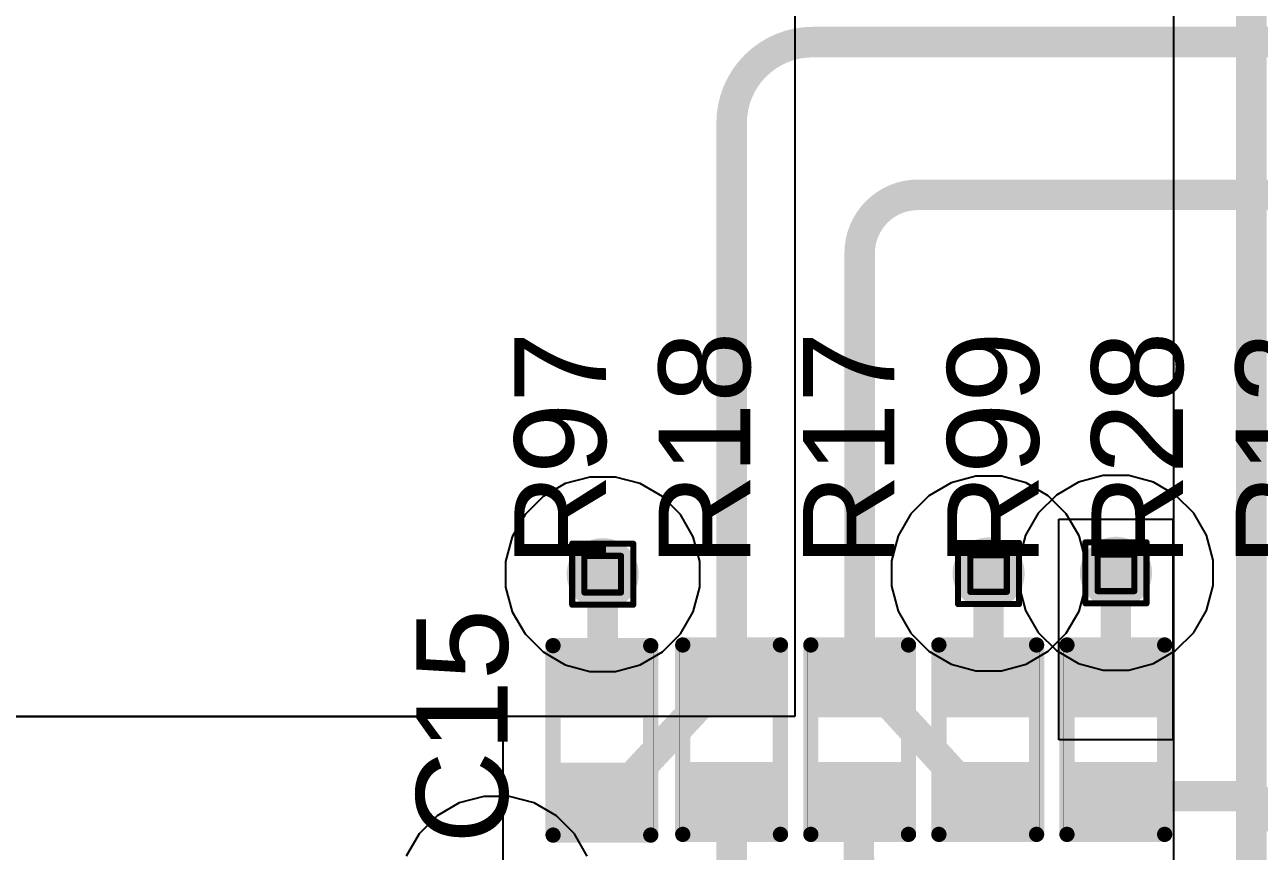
# Model space of a CAD drawing. Header units: inches. Extents: x -5 to 230, y -4 to 159.
# Drawn here: x 17.09 to 27.36, y 46.38 to 53.25 of the extents above; entities that cross this region are included whole.
import ezdxf

# ---------------------------------------------------------------- set-up
doc = ezdxf.new("R2010")
doc.units = ezdxf.units.IN
for name, color, linetype in [('Bottom Layer', 5, 'Continuous'), ('Drill Drawing', 1, 'Continuous'), ('Layer 1', 16, 'Continuous'), ('Layer 2', 76, 'Continuous'), ('Top Layer', 1, 'Continuous'), ('Top Overlay', 2, 'Continuous'), ('Top Paste', 8, 'Continuous'), ('Top Solder', 216, 'Continuous'), ('Via Holes', 16, 'Continuous')]:
    doc.layers.add(name, color=color, linetype=linetype)
doc.styles.add('Arial', font='', dxfattribs={"height": 0.2})
doc.styles.get('Arial').set_extended_font_data('Arial')

# ---------------------------------------------------------------- blocks, each defined once
blk = doc.blocks.new('R___0402_81')
at = {"layer": 'Top Layer'}
for points in [[(-0.6985, -0.3175), (-0.6985, 0.3175), (-0.2412999999999999, 0.3175), (-0.2413, -0.3175)], [(0.2412999999999999, -0.3175), (0.2413, 0.3175), (0.6985, 0.3175), (0.6985, -0.3175)]]:
    blk.add_hatch(color=1, dxfattribs=at).paths.add_polyline_path(points)
at = {"layer": 'Top Paste'}
for points in [[(-0.6985, -0.3175), (-0.6985, 0.3175), (-0.2412999999999999, 0.3175), (-0.2413, -0.3175)], [(0.2412999999999999, -0.3175), (0.2413, 0.3175), (0.6985, 0.3175), (0.6985, -0.3175)]]:
    blk.add_hatch(color=8, dxfattribs=at).paths.add_polyline_path(points)
at = {"layer": 'Top Solder'}
for points in [[(-0.75350116, -0.37250116), (-0.75350116, 0.37250116), (-0.1862988399999999, 0.37250116), (-0.18629884, -0.37250116)], [(0.1862988399999999, -0.37250116), (0.18629884, 0.37250116), (0.75350116, 0.37250116), (0.75350116, -0.37250116)]]:
    blk.add_hatch(color=216, dxfattribs=at).paths.add_polyline_path(points)
at = {"layer": 'Top Overlay'}
for points, const_width in [([(-0.7874, 0.4064), (0.7874, 0.4064)], 0.127), ([(-0.7874, 0.4064), (-0.7874, -0.4064)], 0.127), ([(0.7874, 0.4064), (0.7874, -0.4064)], 0.127), ([(-0.7874, -0.4064), (0.7874, -0.4064)], 0.127), ([(-0.8128, -0.4318), (0.8128, -0.4318)], 0.0032258)]:
    blk.add_lwpolyline(points, dxfattribs=dict(at, const_width=const_width))
for points, const_width in [([(-0.8191499999999999, 0.4064, 1), (-0.7556499999999999, 0.4064, 1)], 0.0635), ([(-0.8191499999999999, 0.4064, 1), (-0.7556499999999999, 0.4064, 1)], 0.0635), ([(0.7556499999999999, 0.4064, 1), (0.8191499999999999, 0.4064, 1)], 0.0635), ([(0.7556499999999999, 0.4064, 1), (0.8191499999999999, 0.4064, 1)], 0.0635), ([(-0.8191499999999999, -0.4064, 1), (-0.7556499999999999, -0.4064, 1)], 0.0635), ([(-0.8191499999999999, -0.4064, 1), (-0.7556499999999999, -0.4064, 1)], 0.0635), ([(0.7556499999999999, -0.4064, 1), (0.8191499999999999, -0.4064, 1)], 0.0635), ([(0.7556499999999999, -0.4064, 1), (0.8191499999999999, -0.4064, 1)], 0.0635), ([(-0.81360518, -0.4318, 1), (-0.8119948199999999, -0.4318, 1)], 0.0016129), ([(0.8119948199999999, -0.4318, 1), (0.81360518, -0.4318, 1)], 0.0016129)]:
    blk.add_lwpolyline(points, format="xyb", close=True, dxfattribs=dict(at, const_width=const_width))
blk = doc.blocks.new('R___0402_83')
at = {"layer": 'Top Layer'}
for points in [[(-0.6985, -0.3175), (-0.6985, 0.3175), (-0.2412999999999999, 0.3175), (-0.2413, -0.3175)], [(0.2412999999999999, -0.3175), (0.2413, 0.3175), (0.6985, 0.3175), (0.6985, -0.3175)]]:
    blk.add_hatch(color=1, dxfattribs=at).paths.add_polyline_path(points)
at = {"layer": 'Top Paste'}
for points in [[(-0.6985, -0.3175), (-0.6985, 0.3175), (-0.2412999999999999, 0.3175), (-0.2413, -0.3175)], [(0.2412999999999999, -0.3175), (0.2413, 0.3175), (0.6985, 0.3175), (0.6985, -0.3175)]]:
    blk.add_hatch(color=8, dxfattribs=at).paths.add_polyline_path(points)
at = {"layer": 'Top Solder'}
for points in [[(-0.75350116, -0.37250116), (-0.75350116, 0.37250116), (-0.1862988399999999, 0.37250116), (-0.18629884, -0.37250116)], [(0.1862988399999999, -0.37250116), (0.18629884, 0.37250116), (0.75350116, 0.37250116), (0.75350116, -0.37250116)]]:
    blk.add_hatch(color=216, dxfattribs=at).paths.add_polyline_path(points)
at = {"layer": 'Top Overlay'}
for points, const_width in [([(-0.7874, 0.4064), (0.7874, 0.4064)], 0.127), ([(-0.7874, 0.4064), (-0.7874, -0.4064)], 0.127), ([(0.7874, 0.4064), (0.7874, -0.4064)], 0.127), ([(-0.7874, -0.4064), (0.7874, -0.4064)], 0.127), ([(-0.8128, -0.4318), (0.8128, -0.4318)], 0.0032258)]:
    blk.add_lwpolyline(points, dxfattribs=dict(at, const_width=const_width))
for points, const_width in [([(-0.8191499999999999, 0.4064, 1), (-0.7556499999999999, 0.4064, 1)], 0.0635), ([(-0.8191499999999999, 0.4064, 1), (-0.7556499999999999, 0.4064, 1)], 0.0635), ([(0.7556499999999999, 0.4064, 1), (0.8191499999999999, 0.4064, 1)], 0.0635), ([(0.7556499999999999, 0.4064, 1), (0.8191499999999999, 0.4064, 1)], 0.0635), ([(-0.8191499999999999, -0.4064, 1), (-0.7556499999999999, -0.4064, 1)], 0.0635), ([(-0.8191499999999999, -0.4064, 1), (-0.7556499999999999, -0.4064, 1)], 0.0635), ([(0.7556499999999999, -0.4064, 1), (0.8191499999999999, -0.4064, 1)], 0.0635), ([(0.7556499999999999, -0.4064, 1), (0.8191499999999999, -0.4064, 1)], 0.0635), ([(-0.81360518, -0.4318, 1), (-0.8119948199999999, -0.4318, 1)], 0.0016129), ([(0.8119948199999999, -0.4318, 1), (0.81360518, -0.4318, 1)], 0.0016129)]:
    blk.add_lwpolyline(points, format="xyb", close=True, dxfattribs=dict(at, const_width=const_width))
blk = doc.blocks.new('R___0402_152')
at = {"layer": 'Top Layer'}
for points in [[(-0.6985, -0.3175), (-0.6985, 0.3174999999999999), (-0.2413000000000001, 0.3175), (-0.2412999999999999, -0.3174999999999999)], [(0.2413000000000001, -0.3175), (0.2412999999999999, 0.3174999999999999), (0.6985, 0.3175), (0.6985, -0.3174999999999999)]]:
    blk.add_hatch(color=1, dxfattribs=at).paths.add_polyline_path(points)
at = {"layer": 'Top Paste'}
for points in [[(-0.6985, -0.3175), (-0.6985, 0.3174999999999999), (-0.2413000000000001, 0.3175), (-0.2412999999999999, -0.3174999999999999)], [(0.2413000000000001, -0.3175), (0.2412999999999999, 0.3174999999999999), (0.6985, 0.3175), (0.6985, -0.3174999999999999)]]:
    blk.add_hatch(color=8, dxfattribs=at).paths.add_polyline_path(points)
at = {"layer": 'Top Solder'}
for points in [[(-0.75350116, -0.3725011600000001), (-0.75350116, 0.3725011599999999), (-0.18629884, 0.3725011600000001), (-0.1862988399999999, -0.3725011599999999)], [(0.18629884, -0.3725011600000001), (0.1862988399999999, 0.3725011599999999), (0.75350116, 0.3725011600000001), (0.75350116, -0.3725011599999999)]]:
    blk.add_hatch(color=216, dxfattribs=at).paths.add_polyline_path(points)
at = {"layer": 'Top Overlay'}
for points, const_width in [([(-0.7874, -0.4064), (-0.7874, 0.4064)], 0.127), ([(0.7874, 0.4064), (-0.7874, 0.4064)], 0.127), ([(0.7874, -0.4064), (0.7874, 0.4064)], 0.127), ([(0.7874, -0.4064), (-0.7874, -0.4064)], 0.127), ([(0.8128, -0.4318), (-0.8128, -0.4318)], 0.0032258)]:
    blk.add_lwpolyline(points, dxfattribs=dict(at, const_width=const_width))
for points, const_width in [([(-0.8191499999999999, 0.4064, 1), (-0.7556499999999999, 0.4064, 1)], 0.0635), ([(-0.8191499999999999, 0.4064, 1), (-0.7556499999999999, 0.4064, 1)], 0.0635), ([(0.7556499999999999, 0.4064, 1), (0.8191499999999999, 0.4064, 1)], 0.0635), ([(0.7556499999999999, 0.4064, 1), (0.8191499999999999, 0.4064, 1)], 0.0635), ([(-0.8191499999999999, -0.4064, 1), (-0.7556499999999999, -0.4064, 1)], 0.0635), ([(-0.8191499999999999, -0.4064, 1), (-0.7556499999999999, -0.4064, 1)], 0.0635), ([(0.7556499999999999, -0.4064, 1), (0.8191499999999999, -0.4064, 1)], 0.0635), ([(0.7556499999999999, -0.4064, 1), (0.8191499999999999, -0.4064, 1)], 0.0635), ([(-0.81360518, -0.4318, 1), (-0.8119948199999999, -0.4318, 1)], 0.0016129), ([(0.8119948199999999, -0.4318, 1), (0.81360518, -0.4318, 1)], 0.0016129)]:
    blk.add_lwpolyline(points, format="xyb", close=True, dxfattribs=dict(at, const_width=const_width))
blk = doc.blocks.new('R___0402_162')
at = {"layer": 'Top Layer'}
for points in [[(-0.6985, -0.3175), (-0.6985, 0.3174999999999999), (-0.2413000000000001, 0.3175), (-0.2412999999999999, -0.3174999999999999)], [(0.2413000000000001, -0.3175), (0.2412999999999999, 0.3174999999999999), (0.6985, 0.3175), (0.6985, -0.3174999999999999)]]:
    blk.add_hatch(color=1, dxfattribs=at).paths.add_polyline_path(points)
at = {"layer": 'Top Paste'}
for points in [[(-0.6985, -0.3175), (-0.6985, 0.3174999999999999), (-0.2413000000000001, 0.3175), (-0.2412999999999999, -0.3174999999999999)], [(0.2413000000000001, -0.3175), (0.2412999999999999, 0.3174999999999999), (0.6985, 0.3175), (0.6985, -0.3174999999999999)]]:
    blk.add_hatch(color=8, dxfattribs=at).paths.add_polyline_path(points)
at = {"layer": 'Top Solder'}
for points in [[(-0.75350116, -0.3725011600000001), (-0.75350116, 0.3725011599999999), (-0.18629884, 0.3725011600000001), (-0.1862988399999999, -0.3725011599999999)], [(0.18629884, -0.3725011600000001), (0.1862988399999999, 0.3725011599999999), (0.75350116, 0.3725011600000001), (0.75350116, -0.3725011599999999)]]:
    blk.add_hatch(color=216, dxfattribs=at).paths.add_polyline_path(points)
at = {"layer": 'Top Overlay'}
for points, const_width in [([(0.7874, 0.4064), (-0.7874, 0.4064)], 0.127), ([(-0.7874, -0.4064), (-0.7874, 0.4064)], 0.127), ([(0.7874, -0.4064), (0.7874, 0.4064)], 0.127), ([(0.7874, -0.4064), (-0.7874, -0.4064)], 0.127), ([(0.8128, -0.4318), (-0.8128, -0.4318)], 0.0032258)]:
    blk.add_lwpolyline(points, dxfattribs=dict(at, const_width=const_width))
for points, const_width in [([(-0.8191499999999999, 0.4064, 1), (-0.7556499999999999, 0.4064, 1)], 0.0635), ([(-0.8191499999999999, 0.4064, 1), (-0.7556499999999999, 0.4064, 1)], 0.0635), ([(0.7556499999999999, 0.4064, 1), (0.8191499999999999, 0.4064, 1)], 0.0635), ([(0.7556499999999999, 0.4064, 1), (0.8191499999999999, 0.4064, 1)], 0.0635), ([(-0.8191499999999999, -0.4064, 1), (-0.7556499999999999, -0.4064, 1)], 0.0635), ([(-0.8191499999999999, -0.4064, 1), (-0.7556499999999999, -0.4064, 1)], 0.0635), ([(0.7556499999999999, -0.4064, 1), (0.8191499999999999, -0.4064, 1)], 0.0635), ([(0.7556499999999999, -0.4064, 1), (0.8191499999999999, -0.4064, 1)], 0.0635), ([(-0.81360518, -0.4318, 1), (-0.8119948199999999, -0.4318, 1)], 0.0016129), ([(0.8119948199999999, -0.4318, 1), (0.81360518, -0.4318, 1)], 0.0016129)]:
    blk.add_lwpolyline(points, format="xyb", close=True, dxfattribs=dict(at, const_width=const_width))
blk = doc.blocks.new('R___0402_163')
at = {"layer": 'Top Layer'}
for points in [[(-0.6985, -0.3175), (-0.6985, 0.3174999999999999), (-0.2413000000000001, 0.3175), (-0.2412999999999999, -0.3174999999999999)], [(0.2413000000000001, -0.3175), (0.2412999999999999, 0.3174999999999999), (0.6985, 0.3175), (0.6985, -0.3174999999999999)]]:
    blk.add_hatch(color=1, dxfattribs=at).paths.add_polyline_path(points)
at = {"layer": 'Top Paste'}
for points in [[(-0.6985, -0.3175), (-0.6985, 0.3174999999999999), (-0.2413000000000001, 0.3175), (-0.2412999999999999, -0.3174999999999999)], [(0.2413000000000001, -0.3175), (0.2412999999999999, 0.3174999999999999), (0.6985, 0.3175), (0.6985, -0.3174999999999999)]]:
    blk.add_hatch(color=8, dxfattribs=at).paths.add_polyline_path(points)
at = {"layer": 'Top Solder'}
for points in [[(-0.75350116, -0.3725011600000001), (-0.75350116, 0.3725011599999999), (-0.18629884, 0.3725011600000001), (-0.1862988399999999, -0.3725011599999999)], [(0.18629884, -0.3725011600000001), (0.1862988399999999, 0.3725011599999999), (0.75350116, 0.3725011600000001), (0.75350116, -0.3725011599999999)]]:
    blk.add_hatch(color=216, dxfattribs=at).paths.add_polyline_path(points)
at = {"layer": 'Top Overlay'}
for points, const_width in [([(0.7874, 0.4064), (-0.7874, 0.4064)], 0.127), ([(-0.7874, -0.4064), (-0.7874, 0.4064)], 0.127), ([(0.7874, -0.4064), (0.7874, 0.4064)], 0.127), ([(0.7874, -0.4064), (-0.7874, -0.4064)], 0.127), ([(0.8128, -0.4318), (-0.8128, -0.4318)], 0.0032258)]:
    blk.add_lwpolyline(points, dxfattribs=dict(at, const_width=const_width))
for points, const_width in [([(-0.8191499999999999, 0.4064, 1), (-0.7556499999999999, 0.4064, 1)], 0.0635), ([(-0.8191499999999999, 0.4064, 1), (-0.7556499999999999, 0.4064, 1)], 0.0635), ([(0.7556499999999999, 0.4064, 1), (0.8191499999999999, 0.4064, 1)], 0.0635), ([(0.7556499999999999, 0.4064, 1), (0.8191499999999999, 0.4064, 1)], 0.0635), ([(-0.8191499999999999, -0.4064, 1), (-0.7556499999999999, -0.4064, 1)], 0.0635), ([(-0.8191499999999999, -0.4064, 1), (-0.7556499999999999, -0.4064, 1)], 0.0635), ([(0.7556499999999999, -0.4064, 1), (0.8191499999999999, -0.4064, 1)], 0.0635), ([(0.7556499999999999, -0.4064, 1), (0.8191499999999999, -0.4064, 1)], 0.0635), ([(-0.81360518, -0.4318, 1), (-0.8119948199999999, -0.4318, 1)], 0.0016129), ([(0.8119948199999999, -0.4318, 1), (0.81360518, -0.4318, 1)], 0.0016129)]:
    blk.add_lwpolyline(points, format="xyb", close=True, dxfattribs=dict(at, const_width=const_width))

msp = doc.modelspace()

# ---------------------------------------------------------------- hatches: boundary and pattern name
at = {"layer": 'Bottom Layer'}
h = msp.add_hatch(color=5, dxfattribs=at)
edge = h.paths.add_edge_path()
edge.add_arc((21.89537404, 48.67975786), 0.2999994, 0, 360)
h = msp.add_hatch(color=5, dxfattribs=at)
edge = h.paths.add_edge_path()
edge.add_arc((25.10596198, 48.68567606), 0.2999994, 0, 360)
h = msp.add_hatch(color=5, dxfattribs=at)
edge = h.paths.add_edge_path()
edge.add_arc((26.16607162, 48.69127675999999), 0.2999994, 0, 360)
at = {"layer": 'Layer 1'}
h = msp.add_hatch(color=16, dxfattribs=at)
edge = h.paths.add_edge_path()
edge.add_arc((21.89537404, 48.67975786), 0.2999994, 0, 360)
h = msp.add_hatch(color=16, dxfattribs=at)
edge = h.paths.add_edge_path()
edge.add_arc((25.10596198, 48.68567606), 0.2999994, 0, 360)
h = msp.add_hatch(color=16, dxfattribs=at)
edge = h.paths.add_edge_path()
edge.add_arc((26.16607162, 48.69127675999999), 0.2999994, 0, 360)
at = {"layer": 'Layer 2'}
h = msp.add_hatch(color=76, dxfattribs=at)
edge = h.paths.add_edge_path()
edge.add_arc((21.89537404, 48.67975786), 0.2999994, 0, 360)
h = msp.add_hatch(color=76, dxfattribs=at)
edge = h.paths.add_edge_path()
edge.add_arc((25.10596198, 48.68567606), 0.2999994, 0, 360)
h = msp.add_hatch(color=76, dxfattribs=at)
edge = h.paths.add_edge_path()
edge.add_arc((26.16607162, 48.69127675999999), 0.2999994, 0, 360)
at = {"layer": 'Top Layer'}
h = msp.add_hatch(color=1, dxfattribs=at)
edge = h.paths.add_edge_path()
edge.add_arc((21.89537404, 48.67975786), 0.2999994, 0, 360)
h = msp.add_hatch(color=1, dxfattribs=at)
edge = h.paths.add_edge_path()
edge.add_arc((25.10596198, 48.68567606), 0.2999994, 0, 360)
h = msp.add_hatch(color=1, dxfattribs=at)
edge = h.paths.add_edge_path()
edge.add_arc((26.16607162, 48.69127675999999), 0.2999994, 0, 360)
at = {"layer": 'Via Holes'}
h = msp.add_hatch(color=7, dxfattribs=at)
edge = h.paths.add_edge_path()
edge.add_arc((21.89537404, 48.67975786), 0.1499997, 0, 360)
h = msp.add_hatch(color=7, dxfattribs=at)
edge = h.paths.add_edge_path()
edge.add_arc((25.10596198, 48.68567606), 0.1499997, 0, 360)
h = msp.add_hatch(color=7, dxfattribs=at)
edge = h.paths.add_edge_path()
edge.add_arc((26.16607162, 48.69127675999999), 0.1499997, 0, 360)

# ---------------------------------------------------------------- linework, layer by layer
at = {"layer": 'Bottom Layer'}
for p, q in [((26.64485908, 54.96389311999999), (26.64485908, 32.0294)), ((21.5834976, 49.4326926), (21.39925108, 49.32631739999999)), ((21.78899884, 49.48775726), (21.5834976, 49.4326926)), ((22.00174924, 49.48775726), (21.78899884, 49.48775726)), ((22.20725048, 49.4326926), (22.00174924, 49.48775726)), ((22.391497, 49.32631739999999), (22.20725048, 49.4326926)), ((24.79408554, 49.4386108), (24.60983902, 49.3322356)), ((24.99958678, 49.49367546), (24.79408554, 49.4386108)), ((25.21233718, 49.49367546), (24.99958678, 49.49367546)), ((25.41783842, 49.4386108), (25.21233718, 49.49367546)), ((25.60208494, 49.3322356), (25.41783842, 49.4386108)), ((21.39925108, 49.32631739999999), (21.2488145, 49.17588082)), ((22.54193358, 49.17588082), (22.391497, 49.32631739999999)), ((24.60983902, 49.3322356), (24.45940244, 49.18179901999999)), ((25.75252152, 49.18179901999999), (25.60208494, 49.3322356)), ((21.2488145, 49.17588082), (21.1424393, 48.9916343)), ((22.64830878, 48.9916343), (22.54193358, 49.17588082)), ((24.45940244, 49.18179901999999), (24.35302724, 48.9975525)), ((25.85889672, 48.9975525), (25.75252152, 49.18179901999999)), ((21.1424393, 48.9916343), (21.08737464, 48.78613306)), ((22.70337344, 48.78613306), (22.64830878, 48.9916343)), ((24.35302724, 48.9975525), (24.29796258, 48.79205125999999)), ((25.91396138, 48.79205125999999), (25.85889672, 48.9975525)), ((21.08737464, 48.78613306), (21.08737464, 48.57338266)), ((22.70337344, 48.57338266), (22.70337344, 48.78613306)), ((24.29796258, 48.79205125999999), (24.29796258, 48.57930086)), ((25.91396138, 48.57930086), (25.91396138, 48.79205125999999)), ((21.08737464, 48.57338266), (21.1424393, 48.36788142)), ((22.64830878, 48.36788142), (22.70337344, 48.57338266)), ((24.29796258, 48.57930086), (24.35302724, 48.37379961999999)), ((25.85889672, 48.37379961999999), (25.91396138, 48.57930086)), ((21.1424393, 48.36788142), (21.2488145, 48.18363489999999)), ((22.54193358, 48.18363489999999), (22.64830878, 48.36788142)), ((24.35302724, 48.37379961999999), (24.45940244, 48.1895531)), ((25.75252152, 48.1895531), (25.85889672, 48.37379961999999)), ((21.2488145, 48.18363489999999), (21.39925108, 48.03319832)), ((22.391497, 48.03319832), (22.54193358, 48.18363489999999)), ((24.45940244, 48.1895531), (24.60983902, 48.03911652)), ((25.60208494, 48.03911652), (25.75252152, 48.1895531)), ((21.39925108, 48.03319832), (21.5834976, 47.92682311999999)), ((22.20725048, 47.92682311999999), (22.391497, 48.03319832)), ((24.60983902, 48.03911652), (24.79408554, 47.93274132)), ((25.41783842, 47.93274132), (25.60208494, 48.03911652)), ((21.5834976, 47.92682311999999), (21.78899884, 47.87175846)), ((22.00174924, 47.87175846), (22.20725048, 47.92682311999999)), ((24.79408554, 47.93274132), (24.99958678, 47.87767666)), ((24.99958678, 47.87767666), (25.21233718, 47.87767666)), ((25.21233718, 47.87767666), (25.41783842, 47.93274132)), ((21.78899884, 47.87175846), (22.00174924, 47.87175846))]:
    msp.add_line(p, q, dxfattribs=at)
at = {"layer": 'Bottom Layer', "const_width": 0.254}
msp.add_lwpolyline([(27.2923, 32.0294), (27.2923, 55.372)], dxfattribs=at)
at = {"layer": 'Drill Drawing', "const_width": 0.0508}
for points in [[(21.64137404, 48.93375785999999), (22.14937404, 48.93375785999999)], [(21.64137404, 48.42575786), (21.64137404, 48.93375785999999)], [(22.14937404, 48.42575786), (22.14937404, 48.93375785999999)], [(24.85196198, 48.93967606), (25.35996198, 48.93967606)], [(24.85196198, 48.43167606), (24.85196198, 48.93967606)], [(25.35996198, 48.43167606), (25.35996198, 48.93967606)], [(25.91207162, 48.94527676), (26.42007162, 48.94527676)], [(25.91207162, 48.43727676), (25.91207162, 48.94527676)], [(26.42007162, 48.43727676), (26.42007162, 48.94527676)], [(21.74297404, 48.83215786), (22.04777404, 48.83215786)], [(21.74297404, 48.52735786), (21.74297404, 48.83215786)], [(22.04777404, 48.52735786), (22.04777404, 48.83215786)], [(24.95356198, 48.83807606), (25.25836198, 48.83807606)], [(24.95356198, 48.53327606), (24.95356198, 48.83807606)], [(25.25836198, 48.53327606), (25.25836198, 48.83807606)], [(26.01367162, 48.84367675999999), (26.31847162, 48.84367675999999)], [(26.01367162, 48.53887675999999), (26.01367162, 48.84367675999999)], [(26.31847162, 48.53887675999999), (26.31847162, 48.84367675999999)], [(21.74297404, 48.52735786), (22.04777404, 48.52735786)], [(24.95356198, 48.53327606), (25.25836198, 48.53327606)], [(26.01367162, 48.53887675999999), (26.31847162, 48.53887675999999)], [(21.64137404, 48.42575786), (22.14937404, 48.42575786)], [(24.85196198, 48.43167606), (25.35996198, 48.43167606)], [(25.91207162, 48.43727676), (26.42007162, 48.43727676)]]:
    msp.add_lwpolyline(points, dxfattribs=at)
at = {"layer": 'Drill Drawing', "const_width": 0.0254}
for points in [[(21.62867404, 48.93375785999999, 1), (21.65407404, 48.93375785999999, 1)], [(21.62867404, 48.93375785999999, 1), (21.65407404, 48.93375785999999, 1)], [(22.13667404, 48.93375785999999, 1), (22.16207404, 48.93375785999999, 1)], [(22.13667404, 48.93375785999999, 1), (22.16207404, 48.93375785999999, 1)], [(24.83926198, 48.93967606, 1), (24.86466198, 48.93967606, 1)], [(24.83926198, 48.93967606, 1), (24.86466198, 48.93967606, 1)], [(25.34726198, 48.93967606, 1), (25.37266198, 48.93967606, 1)], [(25.34726198, 48.93967606, 1), (25.37266198, 48.93967606, 1)], [(25.89937162, 48.94527676, 1), (25.92477162, 48.94527676, 1)], [(25.89937162, 48.94527676, 1), (25.92477162, 48.94527676, 1)], [(26.40737162, 48.94527676, 1), (26.43277162, 48.94527676, 1)], [(26.40737162, 48.94527676, 1), (26.43277162, 48.94527676, 1)], [(21.73027404, 48.83215786, 1), (21.75567404, 48.83215786, 1)], [(21.73027404, 48.83215786, 1), (21.75567404, 48.83215786, 1)], [(22.03507404, 48.83215786, 1), (22.06047404, 48.83215786, 1)], [(22.03507404, 48.83215786, 1), (22.06047404, 48.83215786, 1)], [(24.94086198, 48.83807606, 1), (24.96626198, 48.83807606, 1)], [(24.94086198, 48.83807606, 1), (24.96626198, 48.83807606, 1)], [(25.24566198, 48.83807606, 1), (25.27106198, 48.83807606, 1)], [(25.24566198, 48.83807606, 1), (25.27106198, 48.83807606, 1)], [(26.00097162, 48.84367675999999, 1), (26.02637162, 48.84367675999999, 1)], [(26.00097162, 48.84367675999999, 1), (26.02637162, 48.84367675999999, 1)], [(26.30577162, 48.84367675999999, 1), (26.33117162, 48.84367675999999, 1)], [(26.30577162, 48.84367675999999, 1), (26.33117162, 48.84367675999999, 1)], [(21.73027404, 48.52735786, 1), (21.75567404, 48.52735786, 1)], [(21.73027404, 48.52735786, 1), (21.75567404, 48.52735786, 1)], [(22.03507404, 48.52735786, 1), (22.06047404, 48.52735786, 1)], [(22.03507404, 48.52735786, 1), (22.06047404, 48.52735786, 1)], [(24.94086198, 48.53327606, 1), (24.96626198, 48.53327606, 1)], [(24.94086198, 48.53327606, 1), (24.96626198, 48.53327606, 1)], [(25.24566198, 48.53327606, 1), (25.27106198, 48.53327606, 1)], [(25.24566198, 48.53327606, 1), (25.27106198, 48.53327606, 1)], [(26.00097162, 48.53887675999999, 1), (26.02637162, 48.53887675999999, 1)], [(26.00097162, 48.53887675999999, 1), (26.02637162, 48.53887675999999, 1)], [(26.30577162, 48.53887675999999, 1), (26.33117162, 48.53887675999999, 1)], [(26.30577162, 48.53887675999999, 1), (26.33117162, 48.53887675999999, 1)], [(21.62867404, 48.42575786, 1), (21.65407404, 48.42575786, 1)], [(21.62867404, 48.42575786, 1), (21.65407404, 48.42575786, 1)], [(22.13667404, 48.42575786, 1), (22.16207404, 48.42575786, 1)], [(22.13667404, 48.42575786, 1), (22.16207404, 48.42575786, 1)], [(24.83926198, 48.43167606, 1), (24.86466198, 48.43167606, 1)], [(24.83926198, 48.43167606, 1), (24.86466198, 48.43167606, 1)], [(25.34726198, 48.43167606, 1), (25.37266198, 48.43167606, 1)], [(25.34726198, 48.43167606, 1), (25.37266198, 48.43167606, 1)], [(25.89937162, 48.43727676, 1), (25.92477162, 48.43727676, 1)], [(25.89937162, 48.43727676, 1), (25.92477162, 48.43727676, 1)], [(26.40737162, 48.43727676, 1), (26.43277162, 48.43727676, 1)], [(26.40737162, 48.43727676, 1), (26.43277162, 48.43727676, 1)]]:
    msp.add_lwpolyline(points, format="xyb", close=True, dxfattribs=at)
at = {"layer": 'Layer 1'}
for p, q in [((21.5834976, 49.4326926), (21.39925108, 49.32631739999999)), ((21.78899884, 49.48775726), (21.5834976, 49.4326926)), ((22.00174924, 49.48775726), (21.78899884, 49.48775726)), ((22.20725048, 49.4326926), (22.00174924, 49.48775726)), ((22.391497, 49.32631739999999), (22.20725048, 49.4326926)), ((24.79408554, 49.4386108), (24.60983902, 49.3322356)), ((24.99958678, 49.49367546), (24.79408554, 49.4386108)), ((25.21233718, 49.49367546), (24.99958678, 49.49367546)), ((25.41783842, 49.4386108), (25.21233718, 49.49367546)), ((25.60208494, 49.3322356), (25.41783842, 49.4386108)), ((21.39925108, 49.32631739999999), (21.2488145, 49.17588082)), ((22.54193358, 49.17588082), (22.391497, 49.32631739999999)), ((24.60983902, 49.3322356), (24.45940244, 49.18179901999999)), ((25.75252152, 49.18179901999999), (25.60208494, 49.3322356)), ((21.2488145, 49.17588082), (21.1424393, 48.9916343)), ((22.64830878, 48.9916343), (22.54193358, 49.17588082)), ((24.45940244, 49.18179901999999), (24.35302724, 48.9975525)), ((25.85889672, 48.9975525), (25.75252152, 49.18179901999999)), ((21.1424393, 48.9916343), (21.08737464, 48.78613306)), ((22.70337344, 48.78613306), (22.64830878, 48.9916343)), ((24.35302724, 48.9975525), (24.29796258, 48.79205125999999)), ((25.91396138, 48.79205125999999), (25.85889672, 48.9975525)), ((21.08737464, 48.78613306), (21.08737464, 48.57338266)), ((22.70337344, 48.57338266), (22.70337344, 48.78613306)), ((24.29796258, 48.79205125999999), (24.29796258, 48.57930086)), ((25.91396138, 48.57930086), (25.91396138, 48.79205125999999)), ((21.08737464, 48.57338266), (21.1424393, 48.36788142)), ((22.64830878, 48.36788142), (22.70337344, 48.57338266)), ((24.29796258, 48.57930086), (24.35302724, 48.37379961999999)), ((25.85889672, 48.37379961999999), (25.91396138, 48.57930086)), ((21.1424393, 48.36788142), (21.2488145, 48.18363489999999)), ((22.54193358, 48.18363489999999), (22.64830878, 48.36788142)), ((24.35302724, 48.37379961999999), (24.45940244, 48.1895531)), ((25.75252152, 48.1895531), (25.85889672, 48.37379961999999)), ((21.2488145, 48.18363489999999), (21.39925108, 48.03319832)), ((22.391497, 48.03319832), (22.54193358, 48.18363489999999)), ((24.45940244, 48.1895531), (24.60983902, 48.03911652)), ((25.60208494, 48.03911652), (25.75252152, 48.1895531)), ((21.39925108, 48.03319832), (21.5834976, 47.92682311999999)), ((22.20725048, 47.92682311999999), (22.391497, 48.03319832)), ((24.60983902, 48.03911652), (24.79408554, 47.93274132)), ((25.41783842, 47.93274132), (25.60208494, 48.03911652)), ((21.5834976, 47.92682311999999), (21.78899884, 47.87175846)), ((22.00174924, 47.87175846), (22.20725048, 47.92682311999999)), ((24.79408554, 47.93274132), (24.99958678, 47.87767666)), ((24.99958678, 47.87767666), (25.21233718, 47.87767666)), ((25.21233718, 47.87767666), (25.41783842, 47.93274132)), ((21.78899884, 47.87175846), (22.00174924, 47.87175846))]:
    msp.add_line(p, q, dxfattribs=at)
at = {"layer": 'Layer 2'}
for p, q in [((25.85419518, 49.44421149999999), (25.66994866, 49.3378363)), ((26.05969642, 49.49927616), (25.85419518, 49.44421149999999)), ((26.27244682, 49.49927616), (26.05969642, 49.49927616)), ((26.47794806, 49.44421149999999), (26.27244682, 49.49927616)), ((26.66219458, 49.3378363), (26.47794806, 49.44421149999999)), ((25.66994866, 49.3378363), (25.51951208, 49.18739971999999)), ((26.81263116, 49.18739971999999), (26.66219458, 49.3378363)), ((25.51951208, 49.18739971999999), (25.41313688, 49.00315319999999)), ((26.91900636, 49.00315319999999), (26.81263116, 49.18739971999999)), ((25.41313688, 49.00315319999999), (25.35807222, 48.79765196)), ((26.97407102, 48.79765196), (26.91900636, 49.00315319999999)), ((25.35807222, 48.79765196), (25.35807222, 48.58490156)), ((26.97407102, 48.58490156), (26.97407102, 48.79765196)), ((25.35807222, 48.58490156), (25.41313688, 48.37940032)), ((26.91900636, 48.37940032), (26.97407102, 48.58490156)), ((25.41313688, 48.37940032), (25.51951208, 48.1951538)), ((26.81263116, 48.1951538), (26.91900636, 48.37940032)), ((25.51951208, 48.1951538), (25.66994866, 48.04471722)), ((26.66219458, 48.04471722), (26.81263116, 48.1951538)), ((25.66994866, 48.04471722), (25.85419518, 47.93834202)), ((26.47794806, 47.93834202), (26.66219458, 48.04471722)), ((25.85419518, 47.93834202), (26.05969642, 47.88327735999999)), ((26.05969642, 47.88327735999999), (26.27244682, 47.88327735999999)), ((26.27244682, 47.88327735999999), (26.47794806, 47.93834202)), ((20.70156896, 46.77757725999999), (20.51732244, 46.67120206)), ((20.9070702, 46.83264192), (20.70156896, 46.77757725999999)), ((21.1198206, 46.83264192), (20.9070702, 46.83264192)), ((21.32532184, 46.77757725999999), (21.1198206, 46.83264192)), ((21.50956836, 46.67120206), (21.32532184, 46.77757725999999)), ((20.51732244, 46.67120206), (20.36688586, 46.52076548)), ((21.66000494, 46.52076548), (21.50956836, 46.67120206)), ((20.36688586, 46.52076548), (20.26051066, 46.33651895999999)), ((21.76638014, 46.33651895999999), (21.66000494, 46.52076548))]:
    msp.add_line(p, q, dxfattribs=at)
at = {"layer": 'Top Layer'}
for p, q in [((23.495, 76.50918657999999), (23.495, 47.498)), ((25.6912491, 47.3040964), (25.6912491, 49.13653367999999)), ((25.6912491, 49.13653367999999), (26.63963176, 49.13653367999999)), ((26.63963176, 49.13653367999999), (26.63963176, 47.3040964)), ((23.495, 47.498), (-2.98199302, 47.498)), ((10.21439664, 47.498), (21.06300588, 47.498)), ((21.06300588, 47.498), (21.06300588, 47.0314782)), ((26.63963176, 47.3040964), (25.6912491, 47.3040964)), ((21.06300588, 47.0314782), (21.06300588, 46.0916782))]:
    msp.add_line(p, q, dxfattribs=at)
at = {"layer": 'Top Layer', "const_width": 0.254}
for points in [[(22.96767314, 52.42952938, -0.4142135623730951), (23.64234032, 53.10419655999999)], [(24.03338348, 51.34893972, -0.4142135623730951), (24.51864032, 51.83419656)], [(27.22452772, 46.8341964, -0.4142135623730951), (27.51607146, 46.54265266)], [(24.37491696, 45.98652982, -0.4142135623730951), (24.02660422, 46.33484256)]]:
    msp.add_lwpolyline(points, format="xyb", dxfattribs=at)
for points in [[(23.64234032, 53.10419655999999), (50.1372124, 53.10419655999999)], [(22.96767314, 47.77399639999999), (22.96767314, 52.42952938)], [(24.51864032, 51.83419656), (49.96526455999999, 51.83419656)], [(24.03338348, 47.77399639999999), (24.03338348, 51.34893972)], [(21.89474158, 47.7743139), (21.89474158, 48.6791254)], [(25.10532952, 47.7802321), (25.10532952, 48.68504359999999)], [(26.16543916, 48.6906443), (26.16607162, 48.69127675999999)], [(26.16543916, 47.78583279999999), (26.16543916, 48.6906443)], [(22.77717314, 47.67652644), (22.96767314, 47.77399639999999)], [(24.03338348, 47.77399639999999), (24.21783828, 47.6723964)], [(26.15920346, 47.7795971), (26.16543916, 47.78583279999999)], [(22.12656738, 46.97755908), (22.77717314, 47.67652644)], [(24.21783828, 47.6723964), (24.90859382, 46.92017285999999)], [(21.88850588, 46.8282782), (22.07900588, 46.9298782)], [(22.07900588, 46.9298782), (22.12656738, 46.97755908)], [(22.96767314, 45.7524358), (22.96767314, 46.8341964)], [(24.02749068, 46.7325964), (24.02770658, 46.8285449)], [(24.90859382, 46.92017285999999), (25.09909382, 46.8341964)], [(26.16480416, 46.8341964), (27.22452772, 46.8341964)], [(24.02660422, 46.33484256), (24.02749068, 46.7325964)]]:
    msp.add_lwpolyline(points, dxfattribs=at)
at = {"layer": 'Top Layer', "const_width": 0.127}
for points in [[(23.57884032, 53.10419655999999, 1), (23.70584032, 53.10419655999999, 1)], [(23.57884032, 53.10419655999999, 1), (23.70584032, 53.10419655999999, 1)], [(22.90417314, 52.42952938, 1), (23.03117314, 52.42952938, 1)], [(22.90417314, 52.42952938, 1), (23.03117314, 52.42952938, 1)], [(24.45514032, 51.83419656, 1), (24.58214032, 51.83419656, 1)], [(24.45514032, 51.83419656, 1), (24.58214032, 51.83419656, 1)], [(23.96988348, 51.34893972, 1), (24.09688348, 51.34893972, 1)], [(23.96988348, 51.34893972, 1), (24.09688348, 51.34893972, 1)], [(21.83124158, 48.6791254, 1), (21.95824158, 48.6791254, 1)], [(25.04182952, 48.68504359999999, 1), (25.16882952, 48.68504359999999, 1)], [(26.10193916, 48.6906443, 1), (26.22893916, 48.6906443, 1)], [(26.10193916, 48.6906443, 1), (26.22893916, 48.6906443, 1)], [(26.10257162, 48.69127675999999, 1), (26.22957162, 48.69127675999999, 1)], [(21.83124158, 47.7743139, 1), (21.95824158, 47.7743139, 1)], [(22.90417314, 47.77399639999999, 1), (23.03117314, 47.77399639999999, 1)], [(22.90417314, 47.77399639999999, 1), (23.03117314, 47.77399639999999, 1)], [(23.96988348, 47.77399639999999, 1), (24.09688348, 47.77399639999999, 1)], [(23.96988348, 47.77399639999999, 1), (24.09688348, 47.77399639999999, 1)], [(25.04182952, 47.7802321, 1), (25.16882952, 47.7802321, 1)], [(26.09570346, 47.7795971, 1), (26.22270346, 47.7795971, 1)], [(26.10193916, 47.78583279999999, 1), (26.22893916, 47.78583279999999, 1)], [(26.10193916, 47.78583279999999, 1), (26.22893916, 47.78583279999999, 1)], [(22.71367314, 47.67652644, 1), (22.84067314, 47.67652644, 1)], [(22.71367314, 47.67652644, 1), (22.84067314, 47.67652644, 1)], [(24.15433828, 47.6723964, 1), (24.28133828, 47.6723964, 1)], [(24.15433828, 47.6723964, 1), (24.28133828, 47.6723964, 1)], [(22.01550588, 46.9298782, 1), (22.14250588, 46.9298782, 1)], [(22.01550588, 46.9298782, 1), (22.14250588, 46.9298782, 1)], [(22.06306738, 46.97755908, 1), (22.19006738, 46.97755908, 1)], [(22.06306738, 46.97755908, 1), (22.19006738, 46.97755908, 1)], [(21.82500588, 46.8282782, 1), (21.95200588, 46.8282782, 1)], [(22.90417314, 46.8341964, 1), (23.03117314, 46.8341964, 1)], [(23.96420658, 46.8285449, 1), (24.09120658, 46.8285449, 1)], [(24.84509382, 46.92017285999999, 1), (24.97209382, 46.92017285999999, 1)], [(24.84509382, 46.92017285999999, 1), (24.97209382, 46.92017285999999, 1)], [(25.03559382, 46.8341964, 1), (25.16259382, 46.8341964, 1)], [(26.10130416, 46.8341964, 1), (26.22830416, 46.8341964, 1)], [(27.16102772, 46.8341964, 1), (27.28802772, 46.8341964, 1)], [(27.16102772, 46.8341964, 1), (27.28802772, 46.8341964, 1)], [(23.96399068, 46.7325964, 1), (24.09099068, 46.7325964, 1)], [(23.96399068, 46.7325964, 1), (24.09099068, 46.7325964, 1)], [(23.96310422, 46.33484256, 1), (24.09010422, 46.33484256, 1)], [(23.96310422, 46.33484256, 1), (24.09010422, 46.33484256, 1)]]:
    msp.add_lwpolyline(points, format="xyb", close=True, dxfattribs=at)

# ---------------------------------------------------------------- block references
for name, p, rotation in [('R___0402_83', (21.88850588, 47.2981782), 90), ('R___0402_162', (22.96767314, 47.3040964), 270), ('R___0402_163', (24.03338348, 47.3040964), 270), ('R___0402_81', (25.09909382, 47.3040964), 90), ('R___0402_152', (26.16480416, 47.3040964), 270)]:
    msp.add_blockref(name, p, dxfattribs=dict(rotation=rotation))

# ---------------------------------------------------------------- texts
at = {"layer": 'Top Overlay', "style": 'Arial'}
for s, p in [('R18', (23.12262838, 48.74466756)), ('R28', (26.72387086, 48.74466756)), ('R13', (27.92428502, 48.74466756)), ('R97', (21.92221422, 48.74466756)), ('R17', (24.32304254, 48.74466756)), ('R99', (25.5234567, 48.74466756)), ('C15', (21.10510638, 46.4386168))]:
    msp.add_text(s, height=0.7619999999999999, rotation=90, dxfattribs=at).set_placement(p)

doc.saveas('drawing.dxf')
